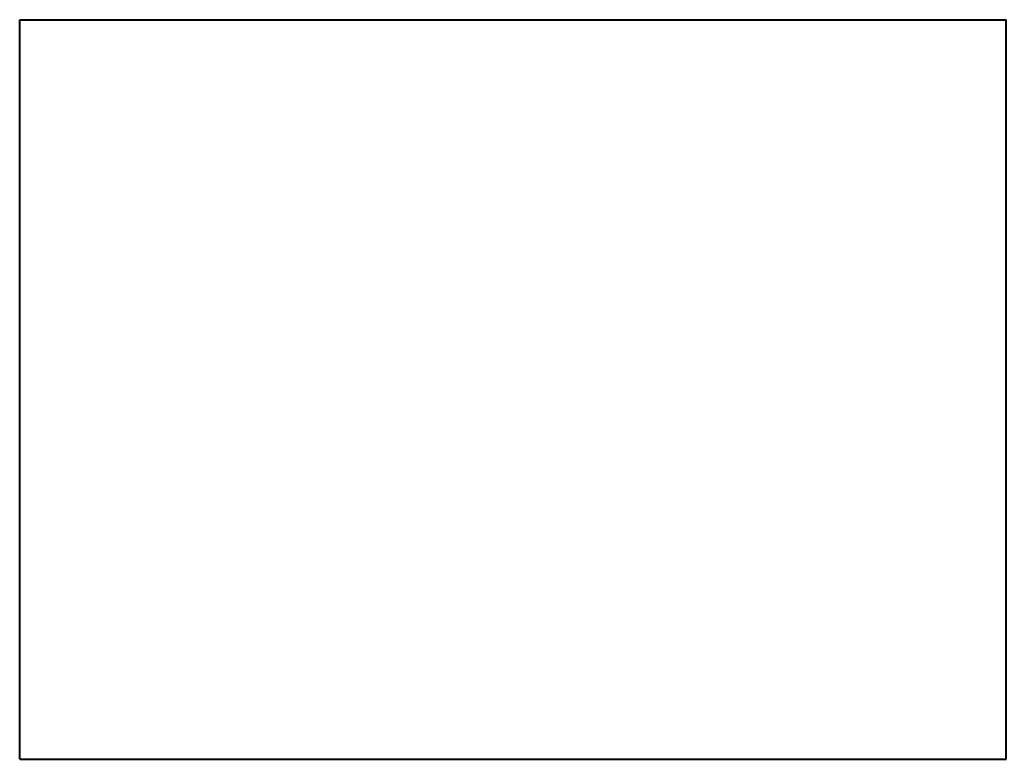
# Model space of a CAD drawing. Header units: millimetres. Extents: x 8.3 to 28.3, y 0 to 15.
import ezdxf

# ---------------------------------------------------------------- set-up
doc = ezdxf.new("R2010")
doc.units = ezdxf.units.MM
doc.layers.add('Visible', color=7, linetype='Continuous', lineweight=40)

msp = doc.modelspace()

# ---------------------------------------------------------------- linework, layer by layer
at = {"layer": 'Visible'}
for p, q in [((8.252, 15), (28.252, 15)), ((8.252, 0), (8.252, 15)), ((28.252, 0), (28.252, 15)), ((8.252, 0), (28.252, 0))]:
    msp.add_line(p, q, dxfattribs=at)

doc.saveas('drawing.dxf')
